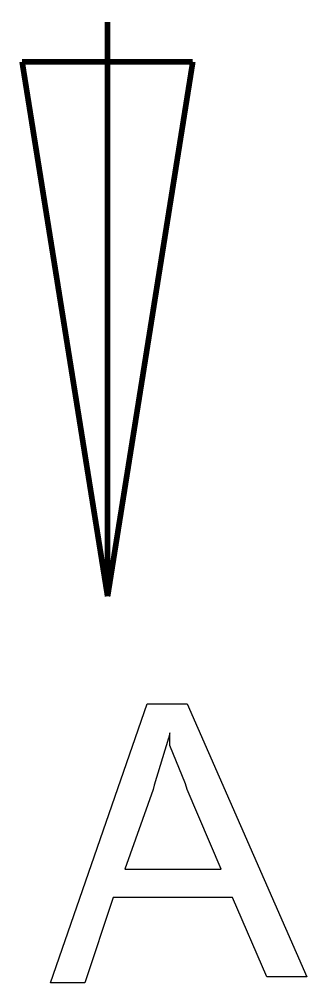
# Model space of a CAD drawing. Header units: metres. Extents: x -593 to 248, y 430 to 1024.
# Drawn here: x -213.33 to -211.19, y 817.51 to 824.69 of the extents above; entities that cross this region are included whole.
import ezdxf

# ---------------------------------------------------------------- set-up
doc = ezdxf.new("R2010")
doc.units = ezdxf.units.M
doc.header["$MEASUREMENT"] = 0
doc.layers.add('C00-00-00-BLACK', color=7, linetype='Continuous')

msp = doc.modelspace()

# ---------------------------------------------------------------- linework, layer by layer
at = {"layer": 'C00-00-00-BLACK', "const_width": 0.0423}
for points in [[(-212.6758, 824.6729), (-212.6758, 824.3769)], [(-212.6758, 820.3909), (-213.3128, 824.3769)], [(-212.6758, 824.3769), (-213.3128, 824.3769)], [(-213.3128, 824.3769), (-212.6758, 820.3909)], [(-213.3128, 824.3769), (-212.0408, 824.3769)], [(-212.6758, 820.3909), (-212.0408, 824.3769)], [(-212.6758, 820.3909), (-212.0408, 824.3769)], [(-212.0408, 824.3769), (-212.6758, 824.3769)], [(-212.6758, 824.3769), (-212.6758, 820.3909)], [(-212.6758, 820.3909), (-212.6758, 824.3769)]]:
    msp.add_lwpolyline(points, dxfattribs=at)
at = {"layer": 'C00-00-00-BLACK'}
for points in [[(-213.1018, 817.5089), (-212.3798, 819.5879), (-212.0838, 819.5879), (-211.1918, 817.5529), (-211.4898, 817.5529), (-211.7448, 818.1449), (-212.6338, 818.1449), (-212.8458, 817.5089), (-213.1018, 817.5089)], [(-212.5478, 818.3569), (-211.8288, 818.3569), (-212.0838, 818.9499), (-212.0948, 818.9929), (-212.2108, 819.2779), (-212.2108, 819.3729), (-212.2218, 819.3319), (-212.3278, 818.9819), (-212.3368, 818.9499), (-212.5478, 818.3569)]]:
    msp.add_lwpolyline(points, close=True, dxfattribs=at)

doc.saveas('drawing.dxf')
